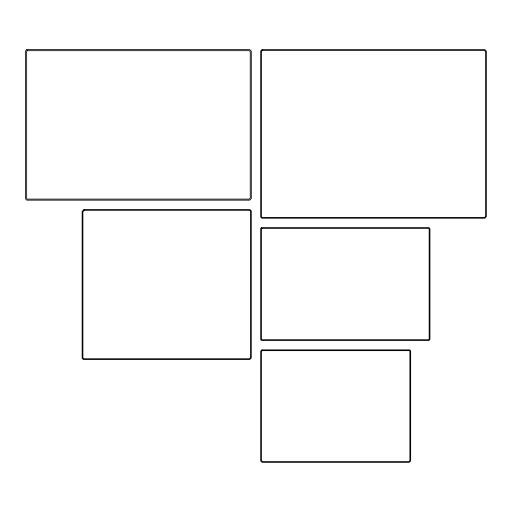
<?xml version="1.0" encoding="UTF-8"?>
<svg xmlns="http://www.w3.org/2000/svg" width="512" height="512" viewBox="0 0 512 512"><rect width="100%" height="100%" fill="white"/><g stroke="black" fill="none" stroke-linecap="round" stroke-linejoin="round"><path stroke-width="0.77" d="M26.842 49.632L25.6 50.88L25.6 198.925L26.835 200.16L249.645 200.16L251.296 198.515L251.296 51.136L249.792 49.632L26.842 49.632M27.277 50.688L26.65 51.315L26.65 198.49L27.27 199.11L249.21 199.11L250.246 198.08L250.246 51.571L249.357 50.688L27.277 50.688M83.968 209.536L82.131 211.373L82.131 358.272L83.386 359.533L249.664 359.533L251.296 357.901L251.296 210.957L249.869 209.536L83.968 209.536M84.294 210.317L82.912 211.699L82.912 357.952L83.712 358.752L249.338 358.752L250.515 357.581L250.515 211.283L249.549 210.317L84.294 210.317M262.093 49.632L260.666 51.059L260.666 216.966L261.926 218.227L484.794 218.227L486.362 216.659L486.362 51.2L484.8 49.632L262.093 49.632M262.413 50.419L261.446 51.386L261.446 216.64L262.253 217.446L484.474 217.446L485.581 216.333L485.581 51.52L484.474 50.419L262.413 50.419M261.638 227.597L260.666 228.57L260.666 339.59L261.568 340.493L428.89 340.493L429.939 339.443L429.939 228.634L428.902 227.597L261.638 227.597M261.965 228.378L261.446 228.896L261.446 339.27L261.894 339.712L428.563 339.712L429.158 339.123L429.158 228.96L428.576 228.378L261.965 228.378M261.952 349.869L260.666 351.155L260.666 460.89L262.144 462.368L409.216 462.368L410.662 460.915L410.662 350.886L409.645 349.869L261.952 349.869M262.278 350.65L261.446 351.482L261.446 460.57L262.464 461.581L408.89 461.581L409.882 460.595L409.882 351.213L409.318 350.65L262.278 350.65"/></g></svg>
